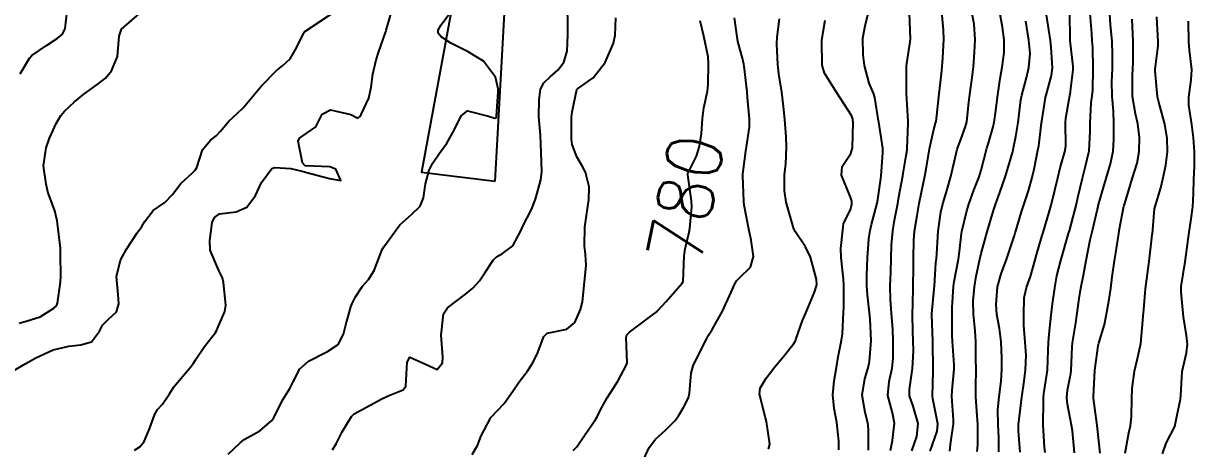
# Model space of a CAD drawing. Header units: metres. Extents: x 307586 to 320046, y 7427249 to 7434250.
# Drawn here: x 319146.4 to 319231.8, y 7429323.5 to 7429354.5 of the extents above; entities that cross this region are included whole.
import ezdxf
from ezdxf.enums import TextEntityAlignment as Align

# ---------------------------------------------------------------- set-up
doc = ezdxf.new("R2010")
doc.units = ezdxf.units.M
doc.header["$MEASUREMENT"] = 0
for name, color, linetype in [('Cotas', 45, 'Continuous'), ('Curvas de Nivel 1m', 11, 'Continuous'), ('Curvas de Nivel 5m', 15, 'Continuous'), ('Edificações', 30, 'Continuous')]:
    doc.layers.add(name, color=color, linetype=linetype)
doc.styles.add('Style-STANDARD', font='STANDARD.shx')

msp = doc.modelspace()

# ---------------------------------------------------------------- linework, layer by layer
at = {"layer": 'Curvas de Nivel 1m', "flags": 128}
for points, elevation in [([(319146.071, 7429332.635), (319146.583, 7429332.791), (319147.593, 7429333.099), (319148.598, 7429333.729), (319148.784, 7429333.904), (319148.867, 7429334.087), (319149.089, 7429335.614), (319149.113, 7429336.085), (319149.094, 7429337.638), (319149.073, 7429338.086), (319148.861, 7429339.898), (319148.836, 7429340.088), (319148.68, 7429340.805), (319148.318, 7429341.725), (319148.194, 7429342.097), (319148.049, 7429342.753), (319147.851, 7429344.103), (319148.038, 7429345.402), (319148.29, 7429346.097), (319148.421, 7429346.421), (319148.759, 7429347.176), (319149.099, 7429347.756), (319149.364, 7429348.084), (319150.105, 7429348.751), (319150.785, 7429349.3), (319151.218, 7429349.636), (319151.837, 7429350.06), (319152.368, 7429350.484), (319152.802, 7429351.002), (319153.251, 7429352.043), (319153.35, 7429353.528), (319153.544, 7429354.039), (319154.855, 7429355.197)], 774), ([(319146.134, 7429350.793), (319146.811, 7429351.933), (319146.985, 7429352.117), (319148.072, 7429352.854), (319148.832, 7429353.369), (319149.231, 7429353.692), (319149.422, 7429354.084), (319149.581, 7429355.358)], 773), ([(319154.473, 7429323.378), (319154.862, 7429323.632), (319155.181, 7429324.013), (319155.572, 7429324.929), (319155.955, 7429326.005), (319156.165, 7429326.346), (319156.514, 7429326.742), (319157.029, 7429327.488), (319157.361, 7429327.988), (319158.547, 7429329.401), (319158.791, 7429329.727), (319158.937, 7429329.966), (319159.578, 7429330.945), (319160.38, 7429331.952), (319160.458, 7429332.068), (319160.579, 7429332.363), (319161.067, 7429333.474), (319161.146, 7429333.945), (319160.965, 7429335.601), (319160.903, 7429335.947), (319160.631, 7429336.459), (319159.993, 7429337.957), (319159.965, 7429338.652), (319160.142, 7429339.955), (319160.308, 7429340.322), (319160.679, 7429340.584), (319161.885, 7429340.733), (319162.684, 7429341.077), (319163.317, 7429341.921), (319163.754, 7429342.867), (319164.487, 7429343.904), (319164.724, 7429343.98), (319165.874, 7429343.888), (319166.72, 7429343.696), (319166.964, 7429343.632), (319168.713, 7429343.163), (319169.521, 7429343.032), (319169.173, 7429343.845), (319168.725, 7429344.013), (319166.929, 7429344.081), (319166.727, 7429344.313), (319166.415, 7429345.883), (319166.52, 7429346.109), (319166.749, 7429346.271), (319167.705, 7429346.92), (319168.177, 7429347.859), (319168.776, 7429348.167), (319170.266, 7429347.835), (319170.769, 7429347.568), (319170.919, 7429347.68), (319171.003, 7429347.828), (319171.582, 7429349.025), (319171.754, 7429349.82), (319171.861, 7429350.761), (319172.104, 7429351.817), (319172.29, 7429352.347), (319172.789, 7429353.811), (319172.806, 7429353.848), (319172.845, 7429353.971), (319173.382, 7429355.802)], 776), ([(319161.319, 7429323.089), (319162.183, 7429323.925), (319162.485, 7429324.172), (319163.612, 7429324.788), (319164.499, 7429325.548), (319164.642, 7429325.758), (319164.711, 7429325.898), (319165.321, 7429327.092), (319165.807, 7429327.887), (319166.05, 7429328.373), (319166.547, 7429329.304), (319167.173, 7429329.871), (319168.56, 7429330.582), (319169.332, 7429331.076), (319169.726, 7429331.838), (319169.907, 7429332.513), (319170.264, 7429333.833), (319170.36, 7429334.077), (319170.61, 7429334.547), (319171.121, 7429335.321), (319171.549, 7429335.821), (319171.974, 7429336.475), (319172.471, 7429337.812), (319172.521, 7429337.944), (319172.657, 7429338.193), (319173.84, 7429339.793), (319174.68, 7429340.536), (319175.316, 7429341.144), (319175.557, 7429341.771), (319175.697, 7429342.781), (319175.973, 7429343.767), (319176.226, 7429344.266), (319176.735, 7429345.005), (319177.271, 7429345.752), (319177.806, 7429346.695), (319178.319, 7429347.737), (319178.777, 7429348.092), (319180.298, 7429347.715), (319180.771, 7429347.552), (319180.876, 7429347.604), (319180.896, 7429347.709), (319181.007, 7429349.491), (319180.995, 7429349.708), (319180.801, 7429350.548), (319179.948, 7429351.719), (319178.823, 7429352.39), (319177.549, 7429353.032), (319176.839, 7429353.484), (319176.624, 7429353.762), (319176.628, 7429353.979), (319176.849, 7429354.36), (319177.878, 7429355.745)], 777), ([(319168.92, 7429323.402), (319169.189, 7429323.843), (319169.618, 7429324.712), (319170.304, 7429325.832), (319170.397, 7429325.939), (319170.506, 7429326.023), (319171.659, 7429326.669), (319172.523, 7429327.116), (319172.991, 7429327.331), (319174.069, 7429327.785), (319174.266, 7429328.053), (319174.368, 7429329.782), (319174.557, 7429330.169), (319175.429, 7429329.771), (319176.548, 7429329.258), (319176.938, 7429329.754), (319176.962, 7429330.159), (319176.838, 7429331.756), (319177.031, 7429333.319), (319177.315, 7429333.749), (319178.613, 7429334.753), (319179.149, 7429335.193), (319179.643, 7429335.72), (319180.042, 7429336.306), (319180.645, 7429337.212), (319180.892, 7429337.465), (319181.326, 7429337.703), (319182.085, 7429338.27), (319182.67, 7429339.362), (319182.813, 7429339.688), (319183.449, 7429340.921), (319183.739, 7429341.674), (319184.128, 7429343.08), (319184.194, 7429343.668), (319184.131, 7429345.063), (319184.128, 7429345.669), (319184.091, 7429346.332), (319183.982, 7429347.672), (319184.007, 7429348.893), (319184.087, 7429349.671), (319184.331, 7429350.136), (319184.806, 7429350.562), (319185.382, 7429351.087), (319185.801, 7429351.65), (319186.033, 7429352.446), (319186.1, 7429353.647), (319186.1, 7429354.398), (319186.063, 7429355.648)], 778), ([(319208.023, 7429323.377), (319208.014, 7429324.893), (319207.965, 7429325.378), (319207.766, 7429326.129), (319207.566, 7429327.385), (319207.749, 7429328.586), (319207.988, 7429329.378), (319208.088, 7429329.849), (319208.225, 7429331.375), (319208.14, 7429332.918), (319208.084, 7429333.378), (319207.938, 7429334.702), (319207.893, 7429335.381), (319207.888, 7429336.127), (319207.938, 7429337.381), (319208.054, 7429338.766), (319208.134, 7429339.378), (319208.229, 7429339.827), (319208.65, 7429341.371), (319208.706, 7429341.636), (319208.925, 7429343.164), (319208.948, 7429343.368), (319209.071, 7429345.035), (319209.061, 7429345.367), (319208.771, 7429347.273), (319208.756, 7429347.37), (319208.473, 7429349.058), (319208.375, 7429349.376), (319208.068, 7429350.117), (319207.718, 7429351.387), (319207.618, 7429352.176), (319207.612, 7429353.388), (319207.765, 7429354.299), (319208.033, 7429355.382)], 784), ([(319211.187, 7429323.339), (319211.549, 7429324.39), (319211.645, 7429325.333), (319211.277, 7429326.583), (319211.021, 7429327.343), (319211.004, 7429327.809), (319211.22, 7429329.34), (319211.29, 7429330.622), (319211.28, 7429331.34), (319211.259, 7429332.009), (319211.235, 7429333.341), (319211.245, 7429333.976), (319211.271, 7429335.34), (319211.292, 7429336.691), (319211.309, 7429337.343), (319211.335, 7429338.675), (319211.384, 7429339.343), (319211.565, 7429340.466), (319211.723, 7429341.34), (319211.887, 7429342.163), (319212.132, 7429343.336), (319212.225, 7429343.838), (319212.479, 7429345.333), (319212.52, 7429345.559), (319212.762, 7429346.629), (319212.912, 7429347.187), (319212.945, 7429347.327), (319212.98, 7429347.532), (319213.172, 7429349.324), (319213.333, 7429350.804), (319213.388, 7429351.322), (319213.435, 7429351.927), (319213.507, 7429353.32), (319213.499, 7429353.97), (319213.368, 7429355.322)], 786), ([(319212.517, 7429323.32), (319213.037, 7429324.775), (319213.074, 7429325.314), (319212.714, 7429327.134), (319212.692, 7429327.318), (319212.739, 7429329.13), (319212.742, 7429329.318), (319212.719, 7429331.18), (319212.715, 7429331.319), (319212.646, 7429333.276), (319212.647, 7429333.32), (319212.808, 7429335.132), (319212.822, 7429335.318), (319212.939, 7429337.036), (319212.97, 7429337.325), (319213.003, 7429337.672), (319213.101, 7429339.324), (319213.293, 7429340.722), (319213.44, 7429341.319), (319213.763, 7429342.364), (319214.027, 7429343.31), (319214.423, 7429344.988), (319214.496, 7429345.304), (319214.554, 7429345.495), (319214.754, 7429346.021), (319215.106, 7429346.958), (319215.187, 7429347.296), (319215.346, 7429348.736), (319215.412, 7429349.294), (319215.581, 7429350.523), (319215.668, 7429351.292), (319215.755, 7429352.369), (319215.789, 7429353.291), (319215.726, 7429354.42), (319215.549, 7429355.293)], 787), ([(319213.944, 7429323.305), (319213.991, 7429323.801), (319214.217, 7429325.303), (319214.22, 7429325.591), (319214.109, 7429327.304), (319214.119, 7429327.722), (319214.262, 7429329.303), (319214.268, 7429329.592), (319214.148, 7429331.304), (319214.128, 7429331.764), (319214.113, 7429333.305), (319214.132, 7429333.78), (319214.229, 7429335.304), (319214.273, 7429335.661), (319214.582, 7429337.301), (319214.659, 7429337.864), (319214.797, 7429339.174), (319214.817, 7429339.299), (319215.186, 7429340.804), (319215.326, 7429341.294), (319215.693, 7429342.31), (319216.081, 7429343.286), (319216.237, 7429343.776), (319216.622, 7429345.281), (319216.649, 7429345.376), (319216.749, 7429345.679), (319217.115, 7429346.927), (319217.188, 7429347.274), (319217.253, 7429347.748), (319217.451, 7429349.27), (319217.633, 7429350.445), (319217.78, 7429351.266), (319217.912, 7429352.342), (319217.91, 7429353.264), (319217.782, 7429354.191), (319217.595, 7429355.269)], 788), ([(319219.078, 7429323.244), (319218.952, 7429324.792), (319218.962, 7429325.245), (319219.131, 7429326.637), (319219.203, 7429327.243), (319219.369, 7429328.417), (319219.475, 7429329.241), (319219.512, 7429330.297), (319219.449, 7429331.241), (319219.353, 7429332.485), (319219.338, 7429333.243), (319219.384, 7429334.474), (319219.54, 7429335.241), (319219.829, 7429336.044), (319220.168, 7429337.235), (319220.271, 7429337.619), (319220.67, 7429338.956), (319220.751, 7429339.229), (319221.196, 7429340.725), (319221.336, 7429341.224), (319221.618, 7429342.317), (319221.827, 7429343.219), (319222.006, 7429343.941), (319222.375, 7429345.214), (319222.42, 7429345.55), (319222.393, 7429347.214), (319222.421, 7429347.569), (319222.708, 7429349.211), (319222.721, 7429349.284), (319222.804, 7429349.917), (319222.946, 7429351.084), (319222.955, 7429351.208), (319222.946, 7429351.33), (319222.834, 7429352.364), (319222.739, 7429353.211), (319222.731, 7429353.324), (319222.703, 7429355.212)], 791), ([(319220.905, 7429323.224), (319220.852, 7429323.59), (319220.762, 7429325.226), (319220.775, 7429326.981), (319220.777, 7429327.226), (319220.803, 7429327.494), (319221.066, 7429329.222), (319221.119, 7429330.677), (319221.142, 7429331.222), (319221.207, 7429331.839), (319221.35, 7429333.219), (319221.438, 7429334.045), (319221.603, 7429335.215), (319221.766, 7429336.083), (319222.046, 7429337.209), (319222.618, 7429339.156), (319222.635, 7429339.21), (319222.643, 7429339.24), (319222.675, 7429339.351), (319223.067, 7429340.835), (319223.158, 7429341.203), (319223.293, 7429341.786), (319223.622, 7429343.197), (319223.859, 7429344.071), (319224.108, 7429345.19), (319224.188, 7429346.61), (319224.192, 7429347.189), (319224.27, 7429348.67), (319224.335, 7429349.187), (319224.373, 7429349.613), (319224.413, 7429351.186), (319224.371, 7429352.72), (319224.343, 7429353.187), (319224.299, 7429353.74), (319224.18, 7429355.19)], 792), ([(319179.116, 7429323.081), (319179.49, 7429323.72), (319179.777, 7429324.43), (319180.446, 7429325.711), (319180.471, 7429325.743), (319180.504, 7429325.777), (319181.436, 7429326.779), (319182.081, 7429327.687), (319182.54, 7429328.355), (319183.114, 7429329.108), (319183.498, 7429329.671), (319183.85, 7429330.381), (319184.348, 7429331.662), (319184.585, 7429331.914), (319186.027, 7429332.207), (319186.593, 7429332.679), (319187.013, 7429333.634), (319187.168, 7429334.191), (319187.311, 7429335.63), (319187.42, 7429336.85), (319187.369, 7429337.629), (319187.293, 7429338.264), (319187.327, 7429339.63), (319187.501, 7429340.818), (319187.626, 7429341.626), (319187.646, 7429342.56), (319187.385, 7429343.63), (319187.147, 7429344.053), (319186.734, 7429344.747), (319186.409, 7429345.643), (319186.349, 7429346.044), (319186.35, 7429347.644), (319186.395, 7429348.025), (319186.748, 7429349.64), (319186.767, 7429349.667), (319186.794, 7429349.69), (319187.934, 7429350.496), (319188.823, 7429351.61), (319189.415, 7429353.026), (319189.541, 7429353.603), (319189.595, 7429354.863)], 779), ([(319191.641, 7429322.739), (319192.019, 7429323.567), (319192.489, 7429324.197), (319193.206, 7429324.842), (319193.925, 7429325.546), (319194.169, 7429325.883), (319194.517, 7429326.491), (319194.878, 7429327.186), (319194.96, 7429327.536), (319195.084, 7429328.998), (319195.232, 7429329.533), (319195.676, 7429330.419), (319196.219, 7429331.524), (319196.351, 7429331.756), (319196.589, 7429332.133), (319197.365, 7429333.509), (319198.005, 7429334.887), (319198.267, 7429335.495), (319198.401, 7429335.719), (319198.63, 7429335.949), (319199.401, 7429336.723), (319199.634, 7429337.48), (319199.467, 7429338.68), (319199.281, 7429339.484), (319198.957, 7429341.23), (319198.927, 7429341.488), (319198.846, 7429343.365), (319198.852, 7429343.489), (319199.076, 7429345.15), (319199.132, 7429345.486), (319199.33, 7429346.918), (319199.328, 7429347.484), (319199.196, 7429349.079), (319199.158, 7429349.486), (319198.96, 7429351.35), (319198.935, 7429351.489), (319198.827, 7429351.927), (319198.499, 7429353.155), (319198.431, 7429353.496), (319198.239, 7429354.882)], 781), ([(319200.728, 7429323.466), (319200.831, 7429323.81), (319200.585, 7429325.469), (319200.507, 7429325.745), (319200.078, 7429327.475), (319200.122, 7429327.889), (319200.545, 7429328.631), (319201.179, 7429329.461), (319201.812, 7429330.203), (319202.578, 7429331.143), (319202.683, 7429331.338), (319202.715, 7429331.439), (319203.213, 7429332.818), (319203.47, 7429333.431), (319204.083, 7429334.891), (319204.243, 7429335.426), (319204.231, 7429335.824), (319203.785, 7429337.433), (319203.42, 7429338.198), (319202.672, 7429339.311), (319202.592, 7429339.451), (319202.545, 7429339.581), (319202.024, 7429341.457), (319201.889, 7429342.28), (319201.9, 7429343.458), (319201.979, 7429344.209), (319202.031, 7429345.457), (319202.004, 7429346.208), (319201.918, 7429347.459), (319201.831, 7429348.411), (319201.69, 7429349.461), (319201.484, 7429350.792), (319201.408, 7429351.464), (319201.335, 7429352.968), (319201.359, 7429353.465), (319201.524, 7429354.796)], 782), ([(319205.854, 7429323.406), (319205.864, 7429324.032), (319205.71, 7429325.408), (319205.504, 7429326.424), (319205.412, 7429327.411), (319205.52, 7429328.433), (319205.69, 7429329.409), (319205.795, 7429330.177), (319206.051, 7429331.405), (319206.13, 7429331.862), (319206.207, 7429333.404), (319206.218, 7429333.793), (319206.217, 7429335.404), (319206.191, 7429335.843), (319206.029, 7429337.406), (319206.005, 7429338.061), (319206.142, 7429339.405), (319206.205, 7429339.88), (319206.695, 7429340.884), (319206.793, 7429341.307), (319206.812, 7429341.398), (319206.814, 7429341.508), (319206.707, 7429341.812), (319206.051, 7429343.407), (319206.094, 7429344.041), (319206.739, 7429345.001), (319206.85, 7429345.398), (319206.899, 7429347.27), (319206.887, 7429347.398), (319206.866, 7429347.49), (319206.776, 7429347.748), (319205.715, 7429349.411), (319204.814, 7429350.833), (319204.635, 7429351.423), (319204.603, 7429353.186), (319204.629, 7429353.423), (319204.856, 7429354.707)], 783), ([(319215.938, 7429323.285), (319215.998, 7429323.775), (319215.988, 7429325.285), (319215.941, 7429325.856), (319215.843, 7429327.287), (319215.848, 7429327.979), (319215.872, 7429329.287), (319215.856, 7429329.994), (319215.85, 7429331.287), (319215.8, 7429332.079), (319215.678, 7429333.289), (319215.664, 7429334.238), (319215.744, 7429335.289), (319215.868, 7429336.054), (319216.134, 7429337.285), (319216.229, 7429337.712), (319216.673, 7429339.28), (319217.133, 7429340.837), (319217.273, 7429341.271), (319217.596, 7429342.151), (319217.996, 7429343.261), (319218.515, 7429345.028), (319218.571, 7429345.253), (319218.605, 7429345.392), (319218.758, 7429346.234), (319218.906, 7429347.113), (319218.928, 7429347.248), (319219.133, 7429348.903), (319219.201, 7429349.246), (319219.545, 7429350.51), (319219.72, 7429351.241), (319219.802, 7429352.272), (319219.725, 7429353.241), (319219.491, 7429354.616)], 789), ([(319223.046, 7429323.194), (319222.894, 7429324.801), (319222.831, 7429325.197), (319222.526, 7429326.723), (319222.482, 7429327.201), (319222.539, 7429327.765), (319222.77, 7429328.979), (319222.795, 7429329.198), (319222.872, 7429330.903), (319222.9, 7429331.197), (319223.133, 7429332.659), (319223.216, 7429333.194), (319223.376, 7429334.432), (319223.508, 7429335.191), (319223.697, 7429336.135), (319223.885, 7429337.188), (319224.197, 7429338.714), (319224.318, 7429339.185), (319224.391, 7429339.47), (319224.698, 7429340.844), (319224.763, 7429341.118), (319224.779, 7429341.179), (319225.21, 7429342.683), (319225.354, 7429343.174), (319225.674, 7429344.236), (319225.866, 7429345.169), (319225.916, 7429346.014), (319225.915, 7429347.169), (319225.882, 7429348.069), (319225.791, 7429349.17), (319225.776, 7429350.203), (319225.815, 7429351.17), (319225.825, 7429352.178), (319225.791, 7429353.171), (319225.68, 7429354.352), (319225.629, 7429355.172)], 793), ([(319224.916, 7429323.176), (319224.73, 7429324.957), (319224.707, 7429325.178), (319224.526, 7429326.452), (319224.428, 7429327.181), (319224.427, 7429327.288), (319224.534, 7429329.18), (319224.535, 7429329.198), (319224.556, 7429329.386), (319224.782, 7429330.976), (319224.827, 7429331.178), (319225.222, 7429332.548), (319225.362, 7429333.172), (319225.552, 7429334.237), (319225.687, 7429335.169), (319225.801, 7429336.009), (319225.973, 7429337.167), (319226.07, 7429337.755), (319226.274, 7429339.164), (319226.332, 7429339.509), (319226.651, 7429341.161), (319226.658, 7429341.206), (319226.705, 7429341.36), (319227.252, 7429343.152), (319227.605, 7429344.282), (319227.773, 7429345.145), (319227.777, 7429346.158), (319227.667, 7429347.147), (319227.505, 7429347.874), (319227.281, 7429349.153), (319227.285, 7429350.684), (319227.305, 7429351.153), (319227.318, 7429351.643), (319227.331, 7429353.153), (319227.252, 7429354.769)], 794), ([(319229.47, 7429323.12), (319229.729, 7429323.883), (319230.356, 7429325.112), (319230.399, 7429325.226), (319230.52, 7429325.825), (319230.775, 7429327.106), (319230.795, 7429327.365), (319230.905, 7429329.105), (319231.202, 7429330.472), (319231.293, 7429331.099), (319231.223, 7429331.734), (319230.997, 7429333.104), (319230.83, 7429334.907), (319230.816, 7429335.107), (319230.827, 7429335.299), (319231.111, 7429337.103), (319231.186, 7429337.63), (319231.375, 7429339.099), (319231.555, 7429340.232), (319231.685, 7429341.1), (319231.736, 7429342.077), (319231.758, 7429343.1), (319231.803, 7429344.033), (319231.791, 7429345.1), (319231.724, 7429346.14), (319231.61, 7429347.102), (319231.384, 7429348.507), (319231.372, 7429349.104), (319231.565, 7429350.349), (319231.598, 7429351.102), (319231.436, 7429352.505), (319231.379, 7429353.105), (319231.353, 7429354.617)], 796)]:
    msp.add_lwpolyline(points, dxfattribs=dict(at, elevation=elevation))
at = {"layer": 'Curvas de Nivel 5m', "flags": 128}
for points, elevation in [([(319209.626, 7429323.359), (319209.771, 7429324.077), (319209.919, 7429325.356), (319209.765, 7429326.107), (319209.429, 7429327.361), (319209.518, 7429328.385), (319209.741, 7429329.358), (319209.825, 7429330.096), (319209.829, 7429331.358), (319209.788, 7429332.161), (319209.7, 7429333.359), (319209.628, 7429334.344), (319209.61, 7429335.36), (319209.641, 7429336.357), (319209.673, 7429337.36), (319209.707, 7429338.315), (319209.782, 7429339.359), (319209.911, 7429340.131), (319210.147, 7429341.356), (319210.231, 7429341.831), (319210.522, 7429343.352), (319210.551, 7429343.525), (319210.736, 7429344.705), (319210.828, 7429345.264), (319210.834, 7429345.349), (319210.913, 7429347.206), (319210.915, 7429347.349), (319210.793, 7429349.35), (319210.793, 7429351.35), (319210.794, 7429351.38), (319210.825, 7429351.556), (319211.068, 7429353.12), (319211.08, 7429353.348), (319210.998, 7429355.212)], 785), ([(319145.558, 7429329.115), (319146.549, 7429329.706), (319147.272, 7429330.109), (319148.559, 7429330.683), (319149.69, 7429330.951), (319150.563, 7429331.063), (319151.345, 7429331.283), (319151.934, 7429332.056), (319152.149, 7429332.484), (319152.586, 7429332.918), (319153.178, 7429333.457), (319153.349, 7429334.039), (319153.284, 7429334.714), (319153.177, 7429336.042), (319153.466, 7429337.212), (319153.906, 7429338.031), (319154.665, 7429339.204), (319155.008, 7429339.679), (319155.221, 7429340.015), (319155.851, 7429340.838), (319156.687, 7429341.412), (319157.246, 7429341.992), (319157.872, 7429342.816), (319158.717, 7429343.583), (319158.916, 7429343.772), (319159.015, 7429343.967), (319159.434, 7429345.265), (319160.023, 7429345.957), (319160.43, 7429346.27), (319160.753, 7429346.626), (319161.37, 7429347.338), (319161.989, 7429347.938), (319162.401, 7429348.31), (319162.781, 7429348.744), (319163.735, 7429349.916), (319164.804, 7429351), (319165.309, 7429351.394), (319165.824, 7429351.89), (319166.195, 7429352.514), (319166.841, 7429353.746), (319166.883, 7429353.839), (319166.914, 7429353.879), (319168.856, 7429355.154)], 775), ([(319186.48, 7429323.356), (319186.737, 7429323.636), (319187.313, 7429324.449), (319188.104, 7429325.616), (319188.248, 7429325.872), (319188.515, 7429326.412), (319188.948, 7429327.184), (319189.217, 7429327.603), (319189.723, 7429328.417), (319190.377, 7429329.592), (319190.41, 7429329.737), (319190.333, 7429331.593), (319190.399, 7429331.777), (319190.587, 7429331.968), (319192.24, 7429333.206), (319192.602, 7429333.485), (319192.637, 7429333.525), (319192.662, 7429333.559), (319193.259, 7429334.203), (319194.432, 7429335.543), (319194.491, 7429335.676), (319194.57, 7429337.541), (319194.658, 7429338.059), (319194.949, 7429339.259), (319194.992, 7429339.537), (319195.132, 7429341.1), (319195.112, 7429341.536), (319194.833, 7429343.428), (319194.847, 7429343.539), (319195.461, 7429344.807), (319195.7, 7429345.53), (319195.832, 7429346.454), (319195.902, 7429347.529), (319196.005, 7429348.304), (319196.269, 7429349.525), (319196.315, 7429350.01), (319196.358, 7429351.525), (319196.322, 7429352.031), (319195.997, 7429353.528), (319195.73, 7429354.655)], 780), ([(319217.529, 7429323.264), (319217.517, 7429324.289), (319217.47, 7429325.265), (319217.453, 7429326.331), (319217.538, 7429327.265), (319217.689, 7429328.408), (319217.742, 7429329.262), (319217.752, 7429330.075), (319217.702, 7429331.263), (319217.562, 7429332.235), (319217.375, 7429333.268), (319217.33, 7429333.989), (319217.436, 7429335.268), (319217.686, 7429336.215), (319218.086, 7429337.259), (319218.671, 7429339.022), (319218.72, 7429339.202), (319218.735, 7429339.249), (319219.188, 7429340.753), (319219.345, 7429341.244), (319219.681, 7429342.273), (319219.956, 7429343.238), (319220.104, 7429343.861), (319220.38, 7429345.234), (319220.431, 7429345.55), (319220.637, 7429347.231), (319220.652, 7429347.353), (319220.782, 7429348.119), (319220.94, 7429349.08), (319220.977, 7429349.228), (319221.372, 7429350.667), (319221.433, 7429351.224), (319221.352, 7429352.71), (319221.293, 7429353.226), (319221.005, 7429355.095)], 790), ([(319226.74, 7429323.156), (319227.006, 7429324.652), (319227.119, 7429325.151), (319227.201, 7429325.831), (319227.224, 7429327.15), (319227.259, 7429327.869), (319227.432, 7429329.147), (319227.649, 7429330.062), (319227.878, 7429331.141), (319228, 7429332.542), (319228.057, 7429333.138), (319228.108, 7429333.64), (319228.232, 7429335.136), (319228.465, 7429336.947), (319228.489, 7429337.132), (319228.668, 7429338.621), (319228.719, 7429339.083), (319228.726, 7429339.129), (319228.88, 7429340.949), (319228.92, 7429341.128), (319229.35, 7429342.49), (319229.495, 7429343.122), (319229.714, 7429344.145), (319229.832, 7429345.119), (319229.804, 7429346.079), (319229.639, 7429347.121), (319229.197, 7429348.718), (319229.106, 7429349.127), (319228.93, 7429351.021), (319228.932, 7429351.129), (319229.146, 7429352.821), (319229.148, 7429353.127), (319229.054, 7429354.944)], 795)]:
    msp.add_lwpolyline(points, dxfattribs=dict(at, elevation=elevation))
at = {"layer": 'Edificações'}
msp.add_lwpolyline([(319180.788, 7429342.97), (319181.521, 7429356.064), (319177.857, 7429356.796), (319175.414, 7429343.621), (319180.788, 7429342.97)], dxfattribs=at)

# ---------------------------------------------------------------- texts
at = {"layer": 'Cotas', "style": 'Style-STANDARD'}
msp.add_text('780', height=4, rotation=78.60116, dxfattribs=at).set_placement((319194.687, 7429341.695, 780), align=Align.MIDDLE_CENTER)

doc.saveas('drawing.dxf')
